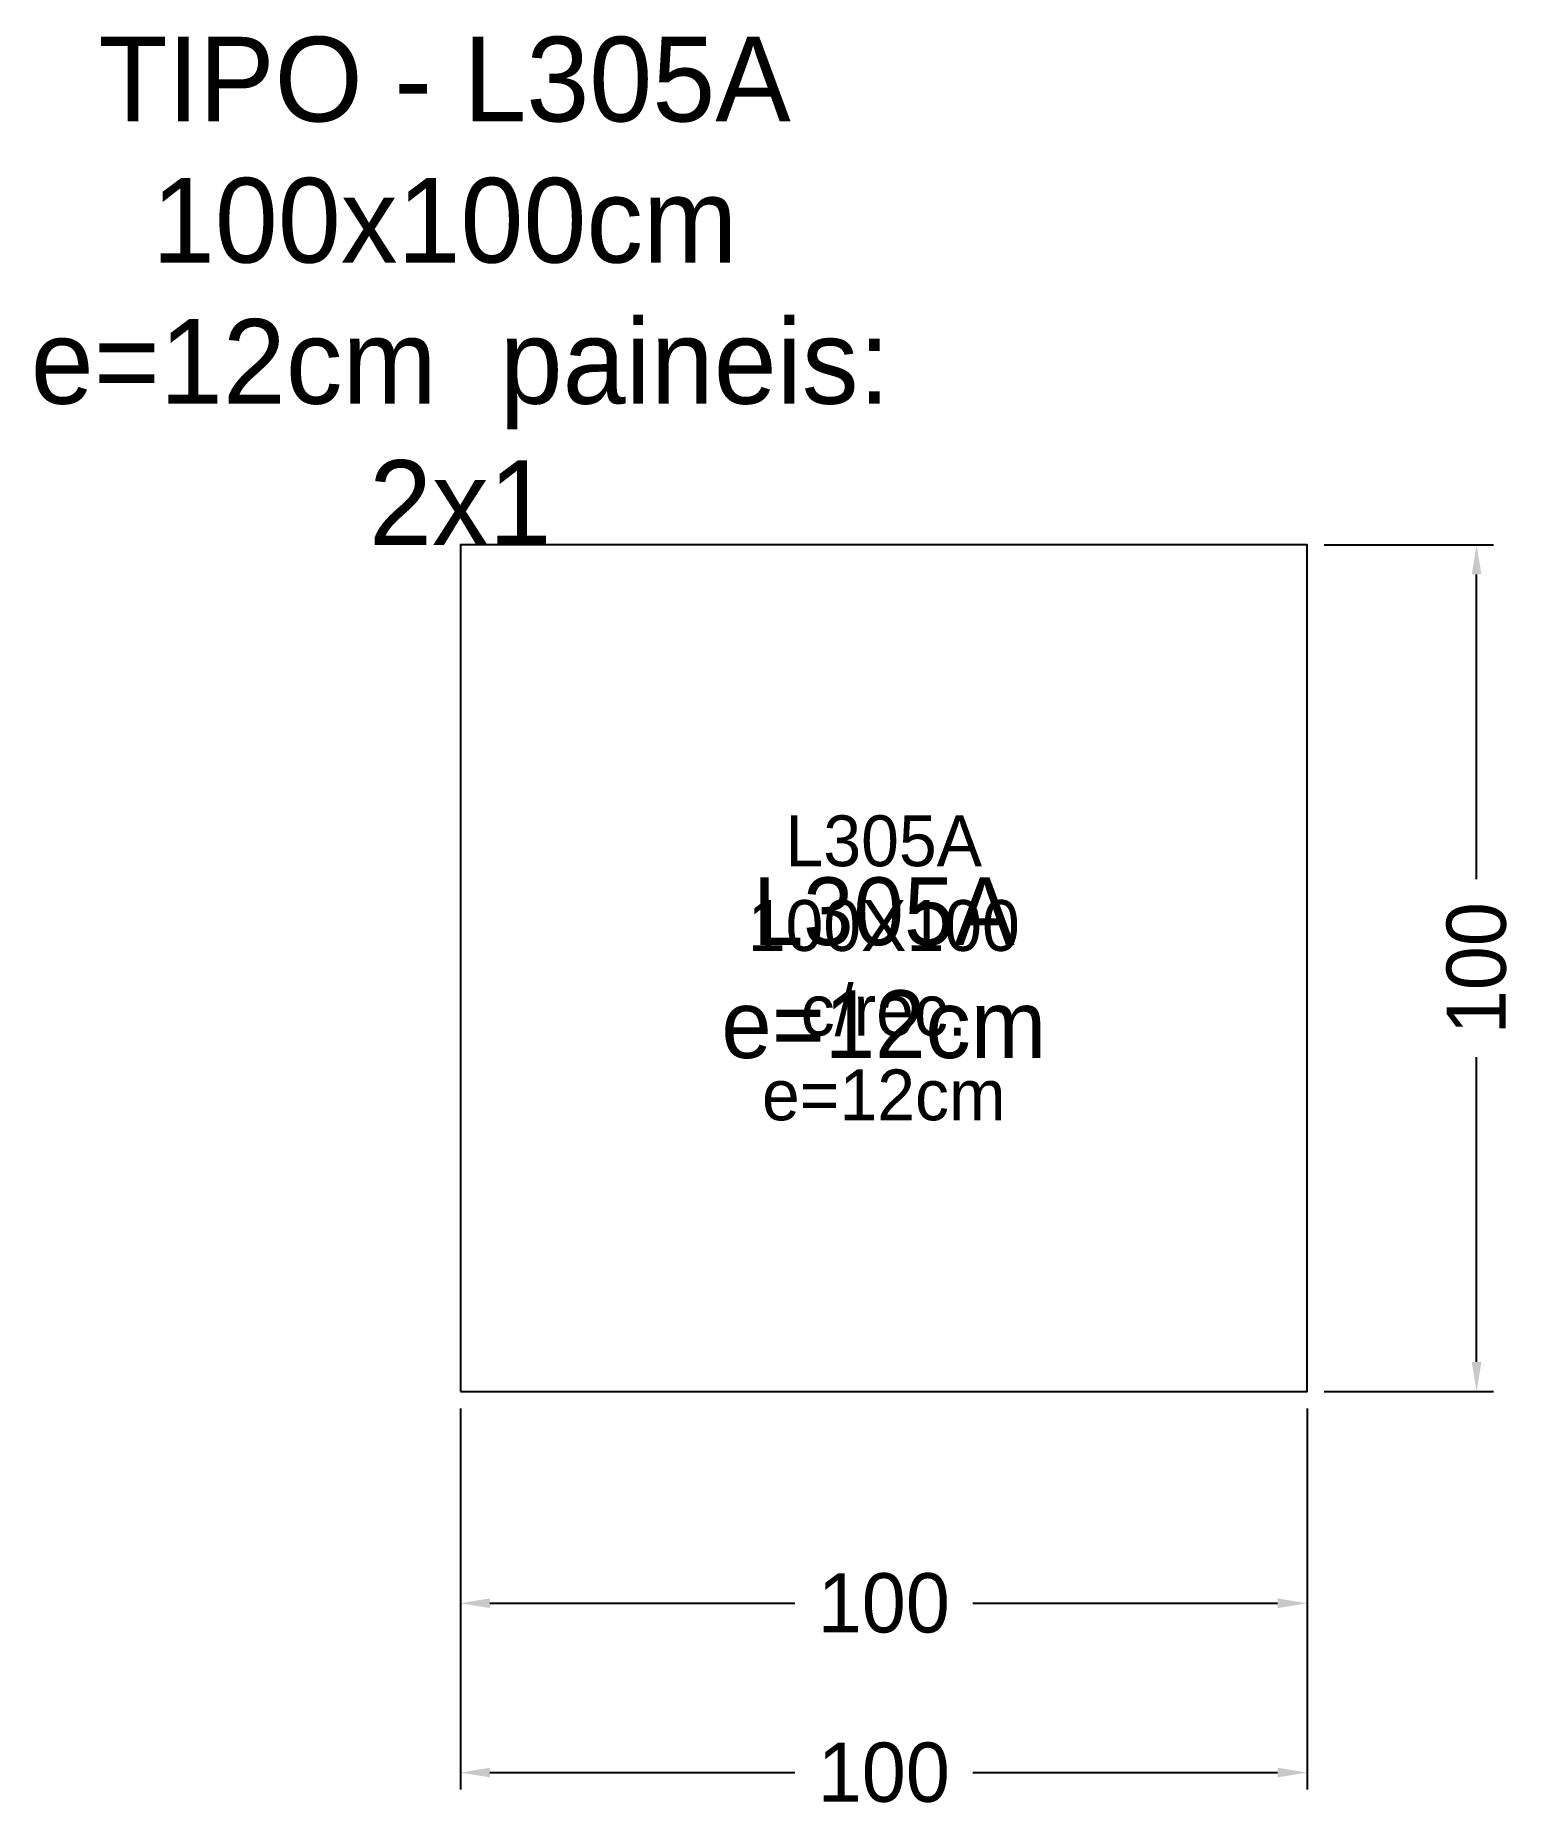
# Model space of a CAD drawing. Header units: metres. Extents: x -50 to 125, y -50 to 160.
import ezdxf

# ---------------------------------------------------------------- set-up
doc = ezdxf.new("R2010")
doc.units = ezdxf.units.M
for name, color, linetype in [('AUX00', 2, 'Continuous'), ('Contorno', 7, 'Continuous'), ('COTA', 3, 'Continuous'), ('NOMENCLATURA', 2, 'Continuous'), ('Paineis', 3, 'Continuous'), ('Texto Secao', 2, 'Continuous')]:
    doc.layers.add(name, color=color, linetype=linetype)
doc.dimstyles.new('COTA_LJ', dxfattribs={"dimtxt": 7, "dimasz": 3.5, "dimexe": 2, "dimexo": 2, "dimgap": 1.5, "dimtad": 1, "dimdec": 1, "dimcen": 2.5, "dimclrd": 3, "dimclre": 3, "dimclrt": 3, "dimazin": 3, "dimtfac": 1, "dimtmove": 0, "dimatfit": 3})

# ---------------------------------------------------------------- blocks, each defined once
blk = doc.blocks.new('_CLOSEDFILLED')
at = {"color": 0, "linetype": 'BYBLOCK'}
blk.add_solid([(-1, 0.164), (0, 0), (-1, -0.164)], dxfattribs=at)
blk = doc.blocks.new('*D1')
at = {"color": 3}
for p, q in [((0, -2), (0, -27)), ((100, -2), (100, -27)), ((3.5, -25), (39.5, -25)), ((60.5, -25), (96.5, -25))]:
    blk.add_line(p, q, dxfattribs=at)
at = {"layer": 'Defpoints'}
for p in [(0, 0), (100, 0), (0, -25)]:
    blk.add_point(p, dxfattribs=at)
at = {"layer": 'COTA', "color": 3, "xscale": 3.5, "yscale": 3.5, "rotation": 180}
blk.add_blockref('_CLOSEDFILLED', (0, -25), dxfattribs=at)
at = {"layer": 'COTA', "color": 3, "xscale": 3.5, "yscale": 3.5}
blk.add_blockref('_CLOSEDFILLED', (100, -25), dxfattribs=at)
at = {"layer": 'COTA', "color": 3, "insert": (50, -25), "char_height": 7, "attachment_point": 5}
blk.add_mtext('100', dxfattribs=at)
blk = doc.blocks.new('*D2')
at = {"color": 3}
for p, q in [((102, 100), (122, 100)), ((120, 60.5), (120, 96.5)), ((120, 3.5), (120, 39.5)), ((102, 0), (122, 0))]:
    blk.add_line(p, q, dxfattribs=at)
at = {"layer": 'Defpoints'}
for p in [(100, 100), (100, 0), (120, 0)]:
    blk.add_point(p, dxfattribs=at)
at = {"layer": 'COTA', "color": 3, "xscale": 3.5, "yscale": 3.5}
for p, rotation in [((120, 100), 90), ((120, 0), 270)]:
    blk.add_blockref('_CLOSEDFILLED', p, dxfattribs=dict(at, rotation=rotation))
at = {"layer": 'COTA', "color": 3, "insert": (120, 50), "char_height": 7, "attachment_point": 5, "rotation": 90}
blk.add_mtext('100', dxfattribs=at)
blk = doc.blocks.new('*D3')
at = {"color": 3}
for p, q in [((0, -2), (0, -47)), ((100, -2), (100, -47)), ((3.5, -45), (39.5, -45)), ((60.5, -45), (96.5, -45))]:
    blk.add_line(p, q, dxfattribs=at)
at = {"layer": 'Defpoints'}
for p in [(0, 0), (100, 0), (0, -45)]:
    blk.add_point(p, dxfattribs=at)
at = {"layer": 'COTA', "color": 3, "xscale": 3.5, "yscale": 3.5, "rotation": 180}
blk.add_blockref('_CLOSEDFILLED', (0, -45), dxfattribs=at)
at = {"layer": 'COTA', "color": 3, "xscale": 3.5, "yscale": 3.5}
blk.add_blockref('_CLOSEDFILLED', (100, -45), dxfattribs=at)
at = {"layer": 'COTA', "color": 3, "insert": (50, -45), "char_height": 7, "attachment_point": 5}
blk.add_mtext('100', dxfattribs=at)

msp = doc.modelspace()

# ---------------------------------------------------------------- linework, layer by layer
at = {"layer": 'Contorno'}
msp.add_lwpolyline([(0, 0), (100, 0), (100, 100), (0, 100), (0, 0)], close=True, dxfattribs=at)
at = {"layer": 'Paineis'}
msp.add_lwpolyline([(0, 0), (100, 0), (100, 100), (0, 100)], close=True, dxfattribs=at)

# ---------------------------------------------------------------- texts
at = {"layer": 'AUX00', "insert": (50, 50), "char_height": 6, "width": 100, "attachment_point": 5}
msp.add_mtext('\\pxqc;L305A^J100X100^Jc/rec.^Je=12cm', dxfattribs=at)
at = {"layer": 'NOMENCLATURA', "insert": (0, 130), "char_height": 10, "width": 120, "attachment_point": 5}
msp.add_mtext('TIPO - L305A  100x100cm  e=12cm  paineis: 2x1', dxfattribs=at)
at = {"layer": 'Texto Secao', "insert": (50, 50), "char_height": 8, "width": 100, "attachment_point": 5}
msp.add_mtext('L305A\\Pe=12cm', dxfattribs=at)

# ---------------------------------------------------------------- dimensions: what is measured, and where the dimension line sits
at = {"layer": 'COTA'}
dim = msp.add_linear_dim(base=(120, 0), p1=(100, 0), p2=(100, 100), angle=90, dimstyle='COTA_LJ', dxfattribs=at)
dim.commit()
dim.dimension.update_dxf_attribs({"geometry": '*D2', "text_midpoint": (120, 50)})
for base, picture, middle in [((0, -25), '*D1', (50, -25)), ((0, -45), '*D3', (50, -45))]:
    dim = msp.add_linear_dim(base=base, p1=(0, 0), p2=(100, 0), dimstyle='COTA_LJ', dxfattribs=at)
    dim.commit()
    dim.dimension.update_dxf_attribs({"geometry": picture, "text_midpoint": middle})

doc.saveas('drawing.dxf')
